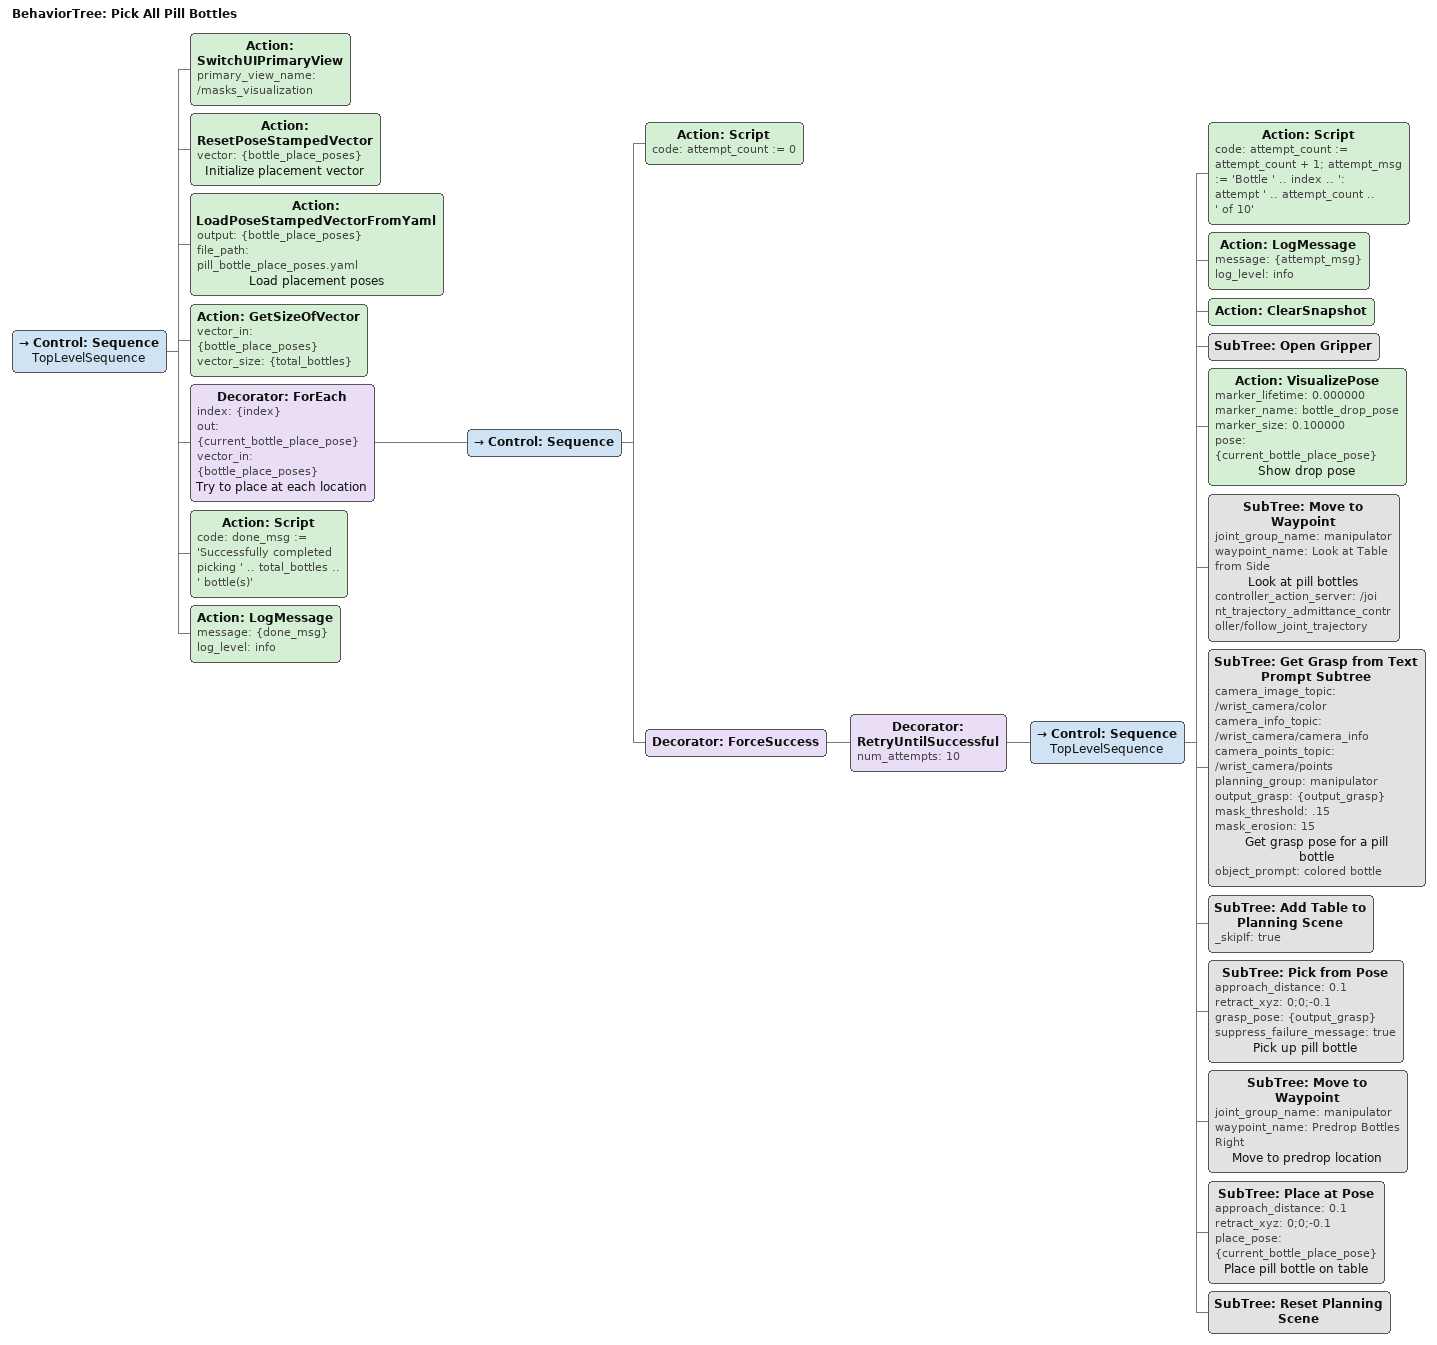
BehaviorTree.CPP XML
<?xml version='1.0' encoding='UTF-8'?>
<root BTCPP_format="4" main_tree_to_execute="Pick All Pill Bottles">
  <BehaviorTree ID="Pick All Pill Bottles" _description="Uses ML vision to detect pill bottles on the workspace, pick them up one at a time, and place them into a tray. Placement poses are loaded from pill_bottle_place_poses.yaml. Each bottle is retried up to 10 times if a pick attempt fails.">
    <Control ID="Sequence" name="TopLevelSequence">
      <!--Switch UI to show ML segmentation results-->
      <Action ID="SwitchUIPrimaryView" primary_view_name="/masks_visualization"/>
      <!--Load tray placement poses from pill_bottle_place_poses.yaml. Each pose is a tray slot where a bottle will be placed.-->
      <Action ID="ResetPoseStampedVector" vector="{bottle_place_poses}" name="Initialize placement vector"/>
      <Action ID="LoadPoseStampedVectorFromYaml" output="{bottle_place_poses}" file_path="pill_bottle_place_poses.yaml" name="Load placement poses"/>
      <!--Count total tray slots for progress logging-->
      <Action ID="GetSizeOfVector" vector_in="{bottle_place_poses}" vector_size="{total_bottles}"/>
      <!--Pick and place one bottle per tray slot-->
      <Decorator ID="ForEach" index="{index}" out="{current_bottle_place_pose}" vector_in="{bottle_place_poses}" name="Try to place at each location">
        <Control ID="Sequence">
          <!--Reset attempt counter for this bottle-->
          <Action ID="Script" code="attempt_count := 0"/>
          <!--If all 10 retries fail, skip this slot instead of aborting the objective-->
          <Decorator ID="ForceSuccess">
            <!--Retry up to 10 times to pick and place one bottle-->
            <Decorator ID="RetryUntilSuccessful" num_attempts="10">
              <Control ID="Sequence" name="TopLevelSequence">
                <!--Log attempt number-->
                <Action ID="Script" code="attempt_count := attempt_count + 1; attempt_msg := 'Bottle ' .. index .. ': attempt ' .. attempt_count .. ' of 10'"/>
                <Action ID="LogMessage" message="{attempt_msg}" log_level="info"/>
                <Action ID="ClearSnapshot"/>
                <SubTree ID="Open Gripper"/>
                <!--Visualize the target tray slot-->
                <Action ID="VisualizePose" marker_lifetime="0.000000" marker_name="bottle_drop_pose" marker_size="0.100000" pose="{current_bottle_place_pose}" name="Show drop pose"/>
                <!--Move home for a good camera view-->
                <SubTree ID="Move to Waypoint" joint_group_name="manipulator" waypoint_name="Look at Table from Side" name="Look at pill bottles" controller_action_server="/joint_trajectory_admittance_controller/follow_joint_trajectory"/>
                <!--Detect a pill bottle and compute a grasp pose-->
                <SubTree ID="Get Grasp from Text Prompt Subtree" camera_image_topic="/wrist_camera/color" camera_info_topic="/wrist_camera/camera_info" camera_points_topic="/wrist_camera/points" planning_group="manipulator" output_grasp="{output_grasp}" mask_threshold=".15" mask_erosion="15" name="Get grasp pose for a pill bottle" object_prompt="colored bottle"/>
                <!--Add table collision object for motion planning-->
                <SubTree ID="Add Table to Planning Scene" _skipIf="true"/>
                <!--Pick: approach, grasp, retract-->
                <SubTree ID="Pick from Pose" approach_distance="0.1" retract_xyz="0;0;-0.1" grasp_pose="{output_grasp}" suppress_failure_message="true" name="Pick up pill bottle"/>
                <!--Move to predrop position-->
                <SubTree ID="Move to Waypoint" joint_group_name="manipulator" waypoint_name="Predrop Bottles Right" name="Move to predrop location"/>
                <!--Place bottle in tray slot-->
                <SubTree ID="Place at Pose" approach_distance="0.1" retract_xyz="0;0;-0.1" place_pose="{current_bottle_place_pose}" name="Place pill bottle on table"/>
                <!--Clean up planning scene for next iteration-->
                <SubTree ID="Reset Planning Scene"/>
              </Control>
            </Decorator>
          </Decorator>
        </Control>
      </Decorator>
      <!--All tray slots processed-->
      <Action ID="Script" code="done_msg := 'Successfully completed picking ' .. total_bottles .. ' bottle(s)'"/>
      <Action ID="LogMessage" message="{done_msg}" log_level="info"/>
    </Control>
  </BehaviorTree>
</root>
